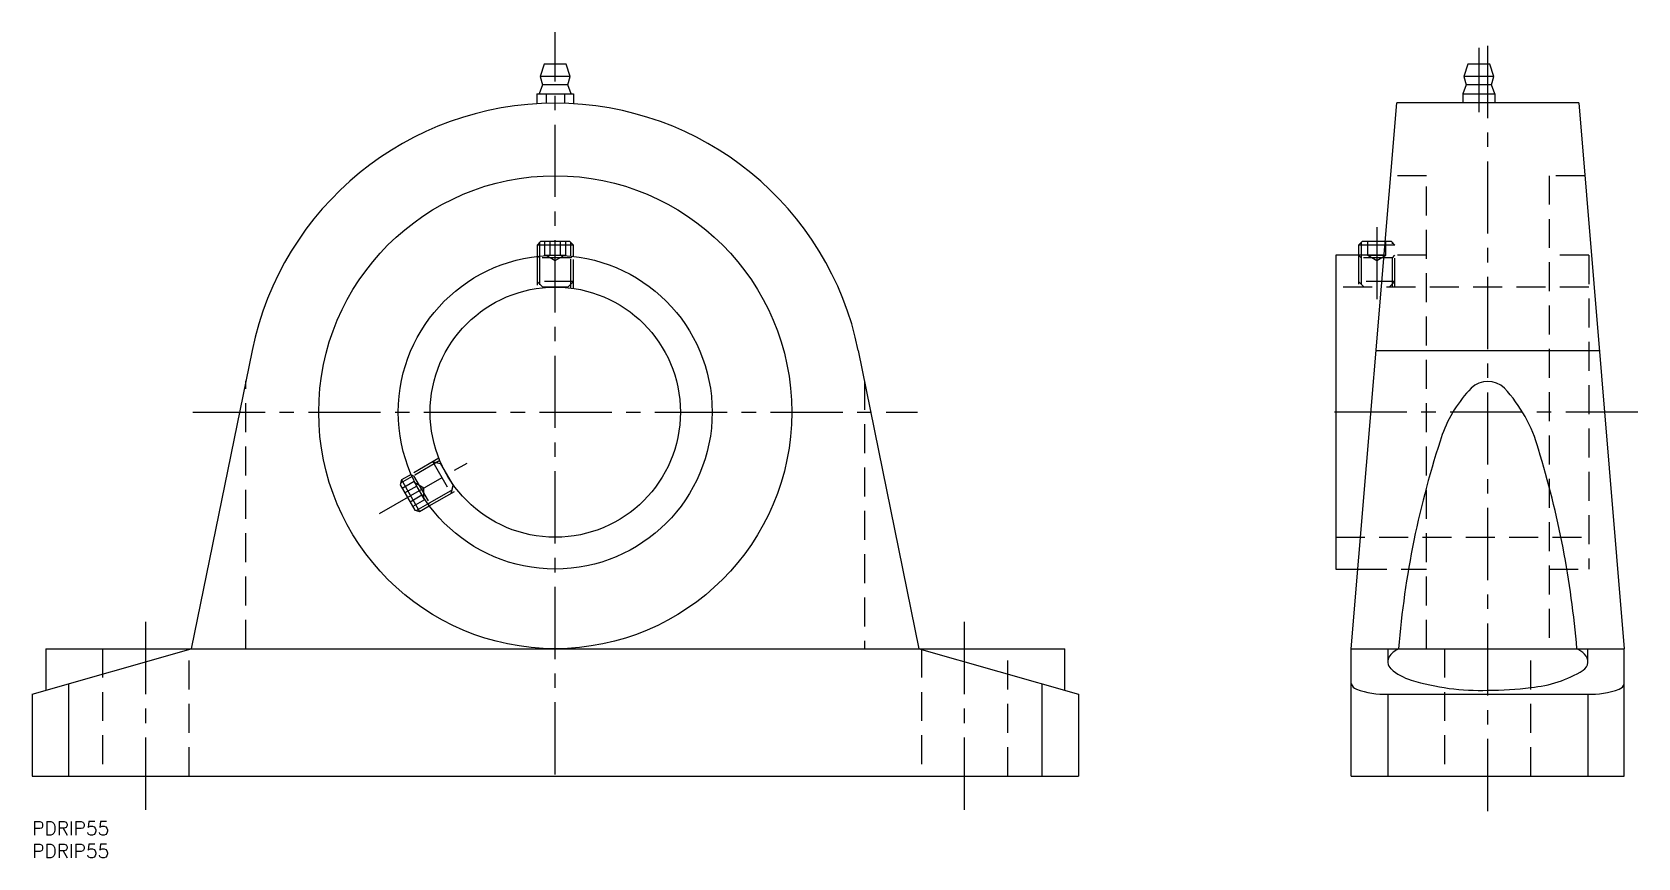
# Model space of a CAD drawing. Extents: x 0 to 353, y -8 to 174.
import ezdxf

# ---------------------------------------------------------------- set-up
doc = ezdxf.new("R2010")
doc.units = 0
doc.header["$LTSCALE"] = 0.5
doc.linetypes.add('CENTER', pattern=[50.8, 31.75, -6.35, 6.35, -6.35])
doc.linetypes.add('DASHED', pattern=[19.05, 12.7, -6.35])
for name, color, linetype in [('MSM_CENTER', 1, 'CENTER'), ('MSM_CONTINUOUS', 7, 'CONTINUOUS'), ('MSM_DASHED', 4, 'DASHED'), ('MSM_NARROW', 5, 'CONTINUOUS'), ('MSM_PART_NUMBER', 7, 'CONTINUOUS')]:
    doc.layers.add(name, color=color, linetype=linetype)
doc.styles.get("Standard").update_dxf_attribs({"font": 'txt.shx', "height": 3, "bigfont": 'bigfont.shx'})

msp = doc.modelspace()

# ---------------------------------------------------------------- linework, layer by layer
at = {"layer": 'MSM_CENTER'}
for p, q in [((115, 10.33), (115, 173.57)), ((320, 2.28), (320, 173.29)), ((318.05, 170.14), (318.05, 156)), ((295.6, 130.71), (295.6, 111.9)), ((35.33, 90), (194.67, 90)), ((353, 90), (283.82, 90)), ((76.36, 67.69), (97.47, 79.88)), ((25, 2.6), (25, 44.19)), ((205, 2.6), (205, 45.6))]:
    msp.add_line(p, q, dxfattribs=at)
at = {"layer": 'MSM_CONTINUOUS'}
for p, q in [((112.6, 166.5), (111.7, 163.8)), ((117.4, 166.5), (112.6, 166.5)), ((118.3, 163.8), (117.4, 166.5)), ((315.65, 166.5), (314.75, 163.8)), ((320.45, 166.5), (315.65, 166.5)), ((321.35, 163.8), (320.45, 166.5)), ((111.7, 163.8), (112.2, 162)), ((118.3, 163.8), (111.7, 163.8)), ((117.8, 162), (118.3, 163.8)), ((321.35, 163.8), (314.75, 163.8)), ((314.75, 163.8), (315.25, 162)), ((320.85, 162), (321.35, 163.8)), ((110.96, 160), (119.04, 160)), ((110.96, 160), (110.96, 157.88)), ((112.2, 162), (111.5, 160)), ((117.8, 162), (112.2, 162)), ((112.98, 160), (112.98, 157.97)), ((117.02, 160), (117.02, 157.97)), ((118.5, 160), (117.8, 162)), ((119.04, 160), (119.04, 157.88)), ((315.25, 162), (314.54, 159.97)), ((314.55, 160), (321.55, 160)), ((314.55, 160), (314.55, 157.97)), ((320.85, 162), (315.25, 162)), ((321.56, 159.97), (320.85, 162)), ((321.55, 160), (321.55, 157.97)), ((290, 38), (300, 158)), ((340, 158), (300, 158)), ((340, 158), (350, 38)), ((111.77, 127.5), (111, 126.73)), ((118.23, 127.5), (111.77, 127.5)), ((119, 126.73), (118.23, 127.5)), ((292.37, 127.5), (291.6, 126.73)), ((297.46, 127.5), (292.37, 127.5)), ((111, 126.73), (111, 124.27)), ((119, 126.73), (111, 126.73)), ((119, 124.27), (119, 126.73)), ((291.6, 124.5), (286.6, 124.5)), ((286.6, 124.5), (286.6, 55.5)), ((291.6, 126.73), (291.6, 124.5)), ((297.39, 126.73), (291.6, 126.73)), ((48.37, 103.58), (35, 38)), ((195, 38), (181.63, 103.58)), ((81.19, 75.1), (80.91, 74.05)), ((83.32, 76.33), (81.19, 75.1)), ((81.19, 75.1), (85.19, 68.17)), ((80.91, 74.05), (84.14, 68.45)), ((84.14, 68.45), (85.19, 68.17)), ((85.19, 68.17), (87.32, 69.4)), ((286.6, 55.5), (291.46, 55.5)), ((0, 28), (35, 38)), ((3, 38), (3, 28.86)), ((3, 38), (227, 38)), ((195, 38), (230, 28)), ((227, 28.86), (227, 38)), ((290, 38), (350, 38)), ((290, 10), (290, 38)), ((298, 38), (298, 35.14)), ((342, 35.14), (342, 38)), ((350, 10), (350, 38)), ((0, 28), (0, 10)), ((230, 28), (230, 10)), ((298, 28), (342, 28)), ((0, 10), (230, 10)), ((290, 10), (350, 10))]:
    msp.add_line(p, q, dxfattribs=at)
for radius in [52, 34.5, 27.5]:
    msp.add_circle((115, 90), radius, dxfattribs=at)
for centre, radius, start, end in [((115, 89.93), 68.01, 11.5796, 168.4204), ((320.01, 91.56), 5.21, 45.4912, 134.5088), ((336.41, 75.68), 28.03, 135.6785, 160.4402), ((300.38, 73.47), 31.89, 15.2829, 43.1224), ((496.99, 22.43), 197.2, 161.4812, 175.4728), ((130.99, 20.56), 209.33, 4.778, 17.0309), ((300.07, 35.12), 2.07, 140.0676, 229.5218), ((303.44, 32.27), 6.49, 117.8871, 139.7975), ((336.49, 32.1), 6.67, 44.4693, 62.2603), ((339.81, 35.12), 2.19, 301.766, 48.8481), ((306.39, 42.19), 11.55, 228.4485, 253.7071), ((327.28, 55.5), 26.12, 274.8858, 301.6034), ((291.63, 30.74), 1.69, 195.4195, 252.1295), ((297.48, 46.46), 18.47, 249.8152, 271.8327), ((318.27, 80.21), 51.38, 252.8875, 271.9348), ((320.06, 101.11), 72.25, 269.9507, 277.5056), ((342.52, 46.46), 18.47, 268.1673, 290.1848), ((348.37, 30.74), 1.69, 287.8705, 344.5805)]:
    msp.add_arc(centre, radius, start, end, dxfattribs=at)
at = {"layer": 'MSM_DASHED'}
for p, q in [((314.55, 160), (314.55, 160)), ((321.55, 160), (321.55, 160)), ((306.5, 142), (298.67, 142)), ((306.5, 38), (306.5, 142)), ((341.33, 142), (333.5, 142)), ((333.5, 142), (333.5, 38)), ((112.69, 124.5), (112.69, 127.5)), ((113.85, 124.5), (113.85, 127.5)), ((116.15, 124.5), (116.15, 127.5)), ((117.31, 124.5), (117.31, 127.5)), ((293.6, 124.5), (293.6, 127.5)), ((298.83, 127.5), (297.46, 127.5)), ((297.6, 124.5), (297.6, 127.5)), ((299.6, 126.73), (298.83, 127.5)), ((299.06, 117.5), (299.06, 127.27)), ((111, 124.27), (111, 117.21)), ((111.21, 124.29), (111.54, 123.96)), ((111.54, 124.33), (111.54, 117.28)), ((118.46, 123.96), (111.54, 123.96)), ((112.69, 124.5), (117.31, 124.5)), ((113, 124.5), (115, 123.35)), ((115, 123.35), (117, 124.5)), ((118.46, 117.28), (118.46, 124.33)), ((118.46, 123.96), (118.79, 124.29)), ((119, 117.21), (119, 124.27)), ((291.6, 124.5), (292.14, 123.96)), ((291.61, 124.5), (291.6, 124.5)), ((291.6, 124.5), (291.6, 117.5)), ((306.5, 124.5), (291.61, 124.5)), ((292.14, 124.5), (292.14, 117.5)), ((299.06, 123.96), (292.14, 123.96)), ((293.6, 124.5), (297.6, 124.5)), ((293.6, 124.5), (295.6, 123.35)), ((295.6, 123.35), (297.6, 124.5)), ((299.6, 126.73), (297.39, 126.73)), ((299.06, 123.96), (299.6, 124.5)), ((299.6, 117.5), (299.6, 126.73)), ((342.2, 124.5), (333.5, 124.5)), ((342.2, 124.5), (342.2, 55.5)), ((119, 118.75), (111, 118.75)), ((111, 118.75), (112.25, 117.5)), ((117.75, 117.5), (112.25, 117.5)), ((117.75, 117.5), (119, 118.75)), ((342.2, 117.5), (286.6, 117.5)), ((291.6, 118.75), (292.85, 117.5)), ((299.6, 118.75), (291.6, 118.75)), ((298.35, 117.5), (299.6, 118.75)), ((47, 38), (47, 96.86)), ((183, 96.86), (183, 38)), ((89.44, 79.86), (83.32, 76.33)), ((89.64, 79.35), (83.54, 75.83)), ((88.1, 79.09), (92.1, 72.16)), ((89.81, 78.63), (88.1, 79.09)), ((89.81, 78.63), (92.56, 73.87)), ((83.97, 74.75), (81.37, 73.25)), ((83.86, 76.02), (83.42, 76.14)), ((83.86, 76.02), (87.32, 70.03)), ((86.28, 70.75), (83.97, 74.75)), ((86.12, 73.33), (84.12, 74.48)), ((84.54, 73.75), (81.95, 72.25)), ((85.7, 71.75), (83.1, 70.25)), ((86.28, 70.75), (83.68, 69.25)), ((86.12, 71.02), (86.12, 73.33)), ((87, 69.84), (93.1, 73.36)), ((87.32, 69.4), (93.44, 72.93)), ((92.1, 72.16), (92.56, 73.87)), ((87.2, 69.58), (87.32, 70.03)), ((286.6, 62.5), (342.2, 62.5)), ((291.46, 55.5), (306.5, 55.5)), ((333.5, 55.5), (342.2, 55.5)), ((15.5, 38), (15.5, 10)), ((34.5, 10), (34.5, 38)), ((195.5, 38), (195.5, 10)), ((214.5, 10), (214.5, 38)), ((310.5, 38), (310.5, 10)), ((329.5, 10), (329.5, 38))]:
    msp.add_line(p, q, dxfattribs=at)
at = {"layer": 'MSM_NARROW'}
for p, q in [((111.54, 127.27), (111.54, 124.33)), ((118.46, 124.33), (118.46, 127.27)), ((292.14, 127.27), (292.14, 124.5)), ((295.47, 103.58), (344.53, 103.58)), ((83.54, 75.83), (80.99, 74.36)), ((84.45, 68.37), (87, 69.84)), ((8, 30.29), (8, 10)), ((222, 30.29), (222, 10)), ((298, 28), (298, 10)), ((342, 28), (342, 10))]:
    msp.add_line(p, q, dxfattribs=at)

# ---------------------------------------------------------------- texts
at = {"layer": 'MSM_PART_NUMBER'}
for p in [(0, -3), (0, -8)]:
    msp.add_text('PDRIP55', height=3, dxfattribs=at).set_placement(p)

doc.saveas('drawing.dxf')
